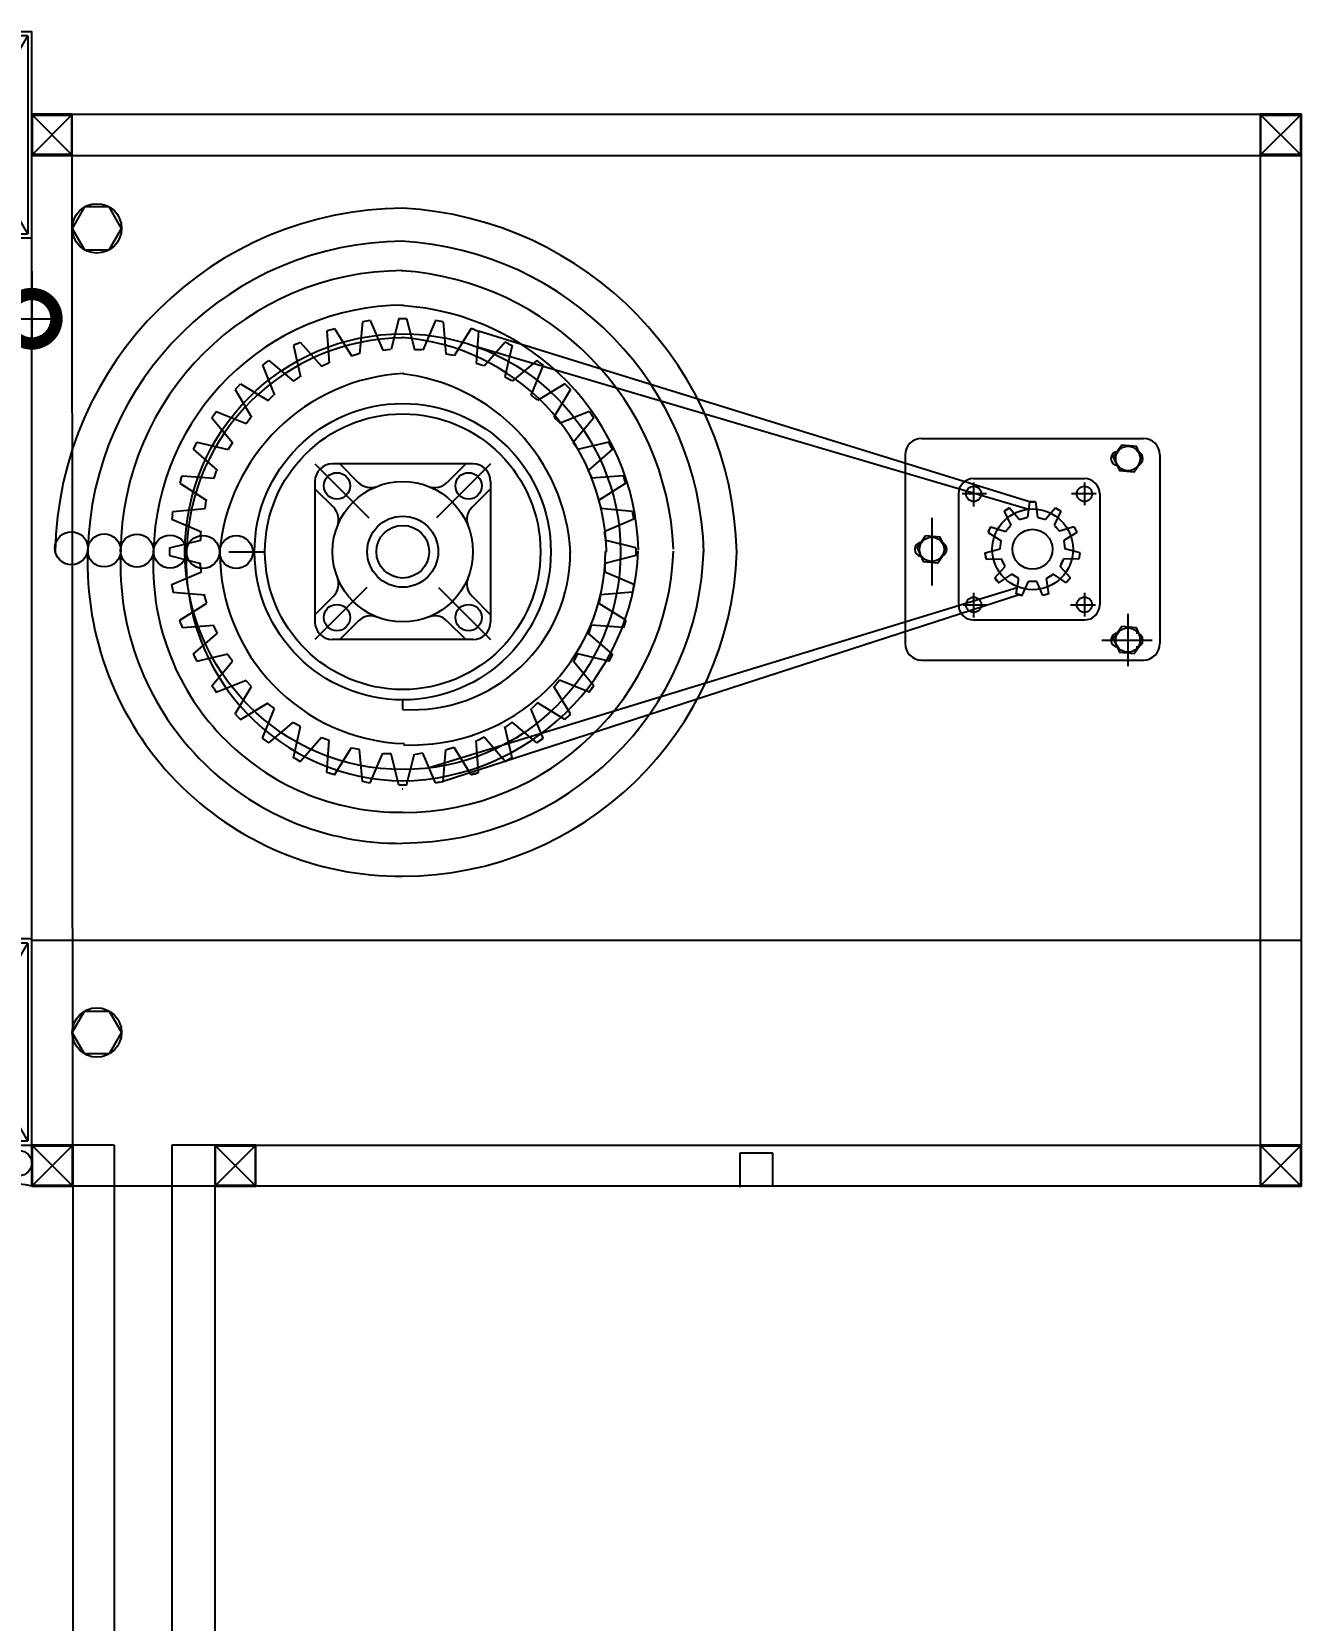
# Model space of a CAD drawing. Header units: millimetres. Extents: x 17311 to 801382, y -242618 to -104888.
# Drawn here: x 495586 to 496356, y -197113 to -196149 of the extents above; entities that cross this region are included whole.
import ezdxf

# ---------------------------------------------------------------- set-up
doc = ezdxf.new("R2010")
doc.units = ezdxf.units.MM
doc.header["$LTSCALE"] = 250
doc.layers.get('Defpoints').update_dxf_attribs({"color": 151})
for name, color, linetype in [('6FIN', 6, 'Continuous'), ('A-ETC-8', 8, 'Continuous'), ('SHEET', 6, 'Continuous'), ('각파이프', 4, 'Continuous')]:
    doc.layers.add(name, color=color, linetype=linetype)
doc.layers.add('NOPLOT', color=191, linetype='Continuous', plot=False)
doc.styles.add('Gdim', font='')
doc.styles.get('Gdim').set_extended_font_data('Dotum')
doc.dimstyles.new('Gdim400', dxfattribs={"dimscale": 400, "dimtxt": 3, "dimasz": 6, "dimexe": 1.5, "dimexo": 2, "dimgap": 1, "dimtad": 1, "dimdec": 0, "dimzin": 0, "dimdsep": 46, "dimlunit": 6, "dimtxsty": 'Gdim', "dimblk": 'XX-SEC-5~8$0$_DotSmall', "dimcen": 1.5, "dimdle": 1.5, "dimclrd": 1, "dimclre": 1, "dimclrt": 256, "dimazin": 0, "dimtfac": 1, "dimtdec": 0, "dimtix": 1, "dimtmove": 2, "dimatfit": 3, "dimldrblk": 'XX-SEC-5~8$0$_DotSmall', "dimfxl": 1, "dimtolj": 1, "dimtzin": 0, "dimlwd": -1, "dimlwe": -1, "dimarcsym": 0})

# ---------------------------------------------------------------- blocks, each defined once
blk = doc.blocks.new('C9e09bf84')
at = {"layer": 'A-ETC-8'}
for p, q in [((23.52, 26), (0, 50)), ((23.52, 50), (0, 26)), ((744.5, 50), (744.5, -574.5)), ((769, 26), (745, 50)), ((769, 50), (745, 26)), ((24.5, -599.5), (24.02, 25.5)), ((24.02, 25.5), (769, 25.5)), ((200.05, -75.39), (198.34, -94.83)), ((204.73, -74.65), (200.05, -75.39)), ((204.73, -74.65), (212.36, -92.61)), ((222.16, -73.28), (217.42, -92.21)), ((222.16, -73.28), (226.89, -73.28)), ((226.89, -73.28), (231.62, -92.21)), ((244.32, -74.65), (236.68, -92.61)), ((248.99, -75.39), (244.32, -74.65)), ((248.99, -75.39), (250.7, -94.83)), ((180.8, -80.21), (178.55, -80.94)), ((178.55, -80.94), (179.9, -100.4)), ((180.8, -80.21), (183.05, -79.48)), ((183.05, -79.48), (193.4, -96.01)), ((265.99, -79.48), (255.64, -96.01)), ((268.24, -80.21), (265.99, -79.48)), ((268.24, -80.21), (270.49, -80.94)), ((270.49, -80.94), (269.14, -100.4)), ((604.63, -184.55), (270.49, -80.94)), ((160.29, -88.7), (158.18, -89.78)), ((158.18, -89.78), (162.56, -108.79)), ((160.29, -88.7), (162.4, -87.63)), ((162.4, -87.63), (175.21, -102.34)), ((193.4, -96.01), (197.9, -94.55)), ((212.36, -92.61), (217.04, -91.87)), ((231.62, -92.21), (236.35, -92.21)), ((250.7, -94.83), (255.38, -95.57)), ((603.47, -188.98), (269.82, -90.67)), ((286.64, -87.63), (273.83, -102.34)), ((290.86, -89.78), (286.48, -108.79)), ((288.75, -88.7), (286.64, -87.63)), ((288.75, -88.7), (290.86, -89.78)), ((141.36, -100.3), (139.45, -101.69)), ((139.45, -101.69), (146.75, -119.79)), ((141.36, -100.3), (143.28, -98.91)), ((143.28, -98.91), (158.23, -111.44)), ((175.21, -102.34), (179.43, -100.2)), ((269.14, -100.4), (273.64, -101.86)), ((305.77, -98.91), (290.81, -111.44)), ((309.6, -101.69), (302.3, -119.79)), ((307.68, -100.3), (305.77, -98.91)), ((307.68, -100.3), (309.6, -101.69)), ((124.48, -114.72), (122.81, -116.39)), ((124.48, -114.72), (126.15, -113.05)), ((126.15, -113.05), (142.88, -123.09)), ((158.23, -111.44), (162.06, -108.66)), ((286.48, -108.79), (290.7, -110.94)), ((322.89, -113.05), (306.16, -123.09)), ((324.56, -114.72), (322.89, -113.05)), ((122.81, -116.39), (132.85, -133.12)), ((142.88, -123.09), (146.23, -119.74)), ((302.3, -119.79), (306.13, -122.57)), ((326.24, -116.39), (316.2, -133.12)), ((108.67, -133.52), (111.45, -129.69)), ((108.67, -133.52), (121.2, -148.47)), ((111.45, -129.69), (129.55, -136.98)), ((129.55, -136.98), (132.33, -133.16)), ((316.2, -133.12), (319.54, -136.47)), ((337.59, -129.69), (319.5, -136.98)), ((340.37, -133.52), (327.84, -148.47)), ((338.98, -131.6), (337.59, -129.69)), ((338.98, -131.6), (340.37, -133.52)), ((99.54, -148.42), (97.39, -152.64)), ((97.39, -152.64), (112.11, -165.45)), ((99.54, -148.42), (118.55, -152.8)), ((121.2, -148.47), (118.55, -152.8)), ((327.84, -148.47), (330.62, -152.3)), ((349.51, -148.42), (330.49, -152.8)), ((351.65, -152.64), (336.94, -165.45)), ((350.58, -150.53), (349.51, -148.42)), ((350.58, -150.53), (351.65, -152.64)), ((539.23, -146.09), (673.79, -146.09)), ((171.29, -161.53), (204.01, -194.25)), ((267.11, -161.53), (181.93, -161.53)), ((186.34, -161.53), (197.55, -172.73)), ((277.76, -161.53), (245.03, -194.25)), ((262.7, -161.53), (251.49, -172.73)), ((529.23, -156.09), (529.23, -270.49)), ((683.79, -156.09), (683.79, -270.49)), ((89.97, -171.04), (89.24, -173.29)), ((89.24, -173.29), (105.78, -183.64)), ((89.97, -171.04), (90.7, -168.79)), ((90.7, -168.79), (110.16, -170.14)), ((110.16, -170.14), (111.62, -165.64)), ((171.29, -172.17), (171.29, -257.35)), ((277.76, -172.17), (277.76, -257.35)), ((336.94, -165.45), (339.09, -169.66)), ((358.35, -168.79), (338.88, -170.14)), ((359.81, -173.29), (343.27, -183.64)), ((358.35, -168.79), (359.81, -173.29)), ((570.81, -170.45), (638.01, -170.45)), ((570.81, -172.85), (570.81, -187.32)), ((638.01, -172.85), (638.01, -186.57)), ((171.29, -176.58), (182.49, -187.79)), ((277.76, -176.58), (266.55, -187.79)), ((561.57, -179.69), (561.57, -246.89)), ((578.54, -179.69), (563.89, -179.69)), ((645.09, -179.69), (630.13, -179.69)), ((647.25, -179.69), (647.25, -246.89)), ((84.78, -192.63), (85.15, -190.29)), ((85.15, -190.29), (104.59, -188.58)), ((104.59, -188.58), (105.33, -183.91)), ((343.27, -183.64), (344.73, -188.14)), ((363.89, -190.29), (344.45, -188.58)), ((364.26, -192.63), (363.89, -190.29)), ((589.39, -190.13), (592.55, -188.1)), ((589.39, -190.13), (593.36, -198.64)), ((592.55, -188.1), (598.54, -195.31)), ((604.63, -184.55), (603.37, -193.86)), ((604.63, -184.55), (608.39, -184.55)), ((608.39, -184.55), (609.52, -193.86)), ((620.46, -188.1), (614.37, -195.24)), ((623.62, -190.13), (619.55, -198.57)), ((620.46, -188.1), (623.62, -190.13)), ((84.78, -192.63), (84.41, -194.97)), ((84.41, -194.97), (102.37, -202.6)), ((364.63, -194.97), (346.67, -202.6)), ((364.26, -192.63), (364.63, -194.97)), ((545.4, -194.17), (545.4, -235.21)), ((579.59, -203.06), (581.15, -199.64)), ((581.15, -199.64), (590.08, -202.47)), ((590.08, -202.47), (593.36, -198.64)), ((598.54, -195.31), (603.37, -193.86)), ((609.52, -193.86), (614.37, -195.24)), ((619.55, -198.57), (622.88, -202.36)), ((631.87, -199.64), (622.88, -202.36)), ((631.87, -199.64), (633.43, -203.06)), ((83.04, -212.4), (101.97, -207.66)), ((101.97, -207.66), (101.97, -202.93)), ((346.67, -202.6), (347.41, -207.27)), ((366, -212.4), (347.07, -207.66)), ((579.59, -203.06), (587.53, -208.07)), ((586.84, -213.07), (587.53, -208.07)), ((633.43, -203.06), (625.44, -207.96)), ((625.44, -207.96), (626.19, -212.95)), ((83.04, -212.4), (83.04, -217.13)), ((83.04, -217.13), (101.97, -221.86)), ((118.96, -214.76), (140.68, -214.76)), ((366, -217.13), (347.07, -221.86)), ((366, -212.4), (366, -217.13)), ((577.79, -215.52), (586.84, -213.07)), ((578.33, -219.24), (577.79, -215.52)), ((578.33, -219.24), (587.72, -219.16)), ((589.84, -223.74), (587.72, -219.16)), ((625.31, -219.04), (623.25, -223.64)), ((634.68, -219.24), (625.31, -219.04)), ((635.22, -215.52), (626.19, -212.95)), ((635.22, -215.52), (634.68, -219.24)), ((84.41, -234.56), (102.37, -226.92)), ((102.37, -226.92), (101.63, -222.25)), ((364.63, -234.56), (346.67, -226.92)), ((347.07, -221.86), (347.07, -226.59)), ((583.56, -230.69), (589.84, -223.74)), ((586.02, -233.53), (583.56, -230.69)), ((586.02, -233.53), (593.88, -228.39)), ((598.14, -231.09), (593.88, -228.39)), ((596.61, -240.33), (598.14, -231.09)), ((619.22, -228.3), (614.99, -231.05)), ((616.41, -240.33), (614.99, -231.05)), ((626.99, -233.53), (619.22, -228.3)), ((629.46, -230.69), (623.25, -223.64)), ((629.46, -230.69), (626.99, -233.53)), ((84.78, -236.89), (84.41, -234.56)), ((84.78, -236.89), (85.15, -239.23)), ((85.15, -239.23), (104.59, -240.94)), ((202.82, -236.46), (171.29, -268)), ((597.23, -236.59), (240.5, -345.89)), ((246.22, -236.46), (277.76, -268)), ((363.89, -239.23), (344.45, -240.94)), ((364.63, -234.56), (363.89, -239.23)), ((570.81, -239.72), (570.81, -254.69)), ((600.21, -241.39), (596.61, -240.33)), ((600.21, -241.39), (604.04, -232.82)), ((609.09, -232.79), (604.04, -232.82)), ((612.8, -241.39), (609.09, -232.79)), ((616.41, -240.33), (612.8, -241.39)), ((638.01, -239.72), (638.01, -253.94)), ((89.24, -256.23), (105.78, -245.88)), ((105.78, -245.88), (104.31, -241.38)), ((182.49, -241.73), (171.29, -252.94)), ((598.39, -240.92), (248.99, -354.13)), ((266.55, -241.73), (277.76, -252.94)), ((359.81, -256.23), (343.27, -245.88)), ((344.45, -240.94), (343.71, -245.62)), ((564.53, -246.89), (578.22, -246.89)), ((629.49, -246.89), (644.78, -246.89)), ((89.97, -258.48), (89.24, -256.23)), ((89.97, -258.48), (90.7, -260.73)), ((90.7, -260.73), (110.16, -259.38)), ((112.11, -264.07), (109.96, -259.86)), ((197.55, -256.79), (186.34, -268)), ((251.49, -256.79), (262.7, -268)), ((338.88, -259.38), (337.42, -263.88)), ((358.35, -260.73), (338.88, -259.38)), ((359.81, -256.23), (358.35, -260.73)), ((570.81, -256.13), (638.01, -256.13)), ((664.37, -252.4), (664.37, -284.21)), ((97.39, -276.88), (112.11, -264.07)), ((267.11, -268), (181.93, -268)), ((351.65, -276.88), (336.94, -264.07)), ((648.6, -268.31), (679.17, -268.31)), ((97.39, -276.88), (99.54, -281.1)), ((99.54, -281.1), (118.55, -276.72)), ((121.2, -281.05), (118.42, -277.22)), ((330.49, -276.72), (328.35, -280.94)), ((349.51, -281.1), (330.49, -276.72)), ((351.65, -276.88), (349.51, -281.1)), ((108.67, -296.01), (121.2, -281.05)), ((340.37, -296.01), (327.84, -281.05)), ((539.23, -280.49), (673.79, -280.49)), ((110.06, -297.92), (108.67, -296.01)), ((110.06, -297.92), (111.45, -299.83)), ((111.45, -299.83), (129.55, -292.54)), ((122.81, -313.13), (132.85, -296.4)), ((132.85, -296.4), (129.5, -293.05)), ((326.24, -313.13), (316.2, -296.4)), ((319.5, -292.54), (316.71, -296.37)), ((337.59, -299.83), (319.5, -292.54)), ((338.98, -297.92), (337.59, -299.83)), ((338.98, -297.92), (340.37, -296.01)), ((126.15, -316.48), (142.88, -306.44)), ((146.75, -309.73), (142.92, -306.95)), ((224.52, -310.4), (224.52, -304.6)), ((306.16, -306.44), (302.81, -309.78)), ((322.89, -316.48), (306.16, -306.44)), ((124.48, -314.8), (122.81, -313.13)), ((124.48, -314.8), (126.15, -316.48)), ((139.45, -327.83), (146.75, -309.73)), ((309.6, -327.83), (302.3, -309.73)), ((324.56, -314.8), (322.89, -316.48)), ((324.56, -314.8), (326.24, -313.13)), ((143.28, -330.61), (158.23, -318.08)), ((158.18, -339.75), (162.56, -320.73)), ((162.56, -320.73), (158.34, -318.58)), ((162.4, -341.89), (175.21, -327.18)), ((273.83, -327.18), (269.62, -329.33)), ((286.64, -341.89), (273.83, -327.18)), ((290.86, -339.75), (286.48, -320.73)), ((290.81, -318.08), (286.98, -320.86)), ((305.77, -330.61), (290.81, -318.08)), ((143.28, -330.61), (139.45, -327.83)), ((179.9, -329.12), (175.4, -327.66)), ((178.55, -348.58), (179.9, -329.12)), ((183.05, -350.05), (193.4, -333.51)), ((198.34, -334.69), (193.67, -333.95)), ((200.05, -354.13), (198.34, -334.69)), ((204.73, -354.87), (212.36, -336.91)), ((236.68, -336.91), (232.01, -337.65)), ((244.32, -354.87), (236.68, -336.91)), ((248.99, -354.13), (250.7, -334.69)), ((255.64, -333.51), (251.14, -334.97)), ((265.99, -350.05), (255.64, -333.51)), ((270.49, -348.58), (269.14, -329.12)), ((309.6, -327.83), (305.77, -330.61)), ((160.29, -340.82), (158.18, -339.75)), ((160.29, -340.82), (162.4, -341.89)), ((217.42, -337.31), (212.69, -337.31)), ((222.16, -356.24), (217.42, -337.31)), ((226.89, -356.24), (231.62, -337.31)), ((290.86, -339.75), (286.64, -341.89)), ((183.05, -350.05), (178.55, -348.58)), ((202.39, -354.5), (200.05, -354.13)), ((202.39, -354.5), (204.73, -354.87)), ((226.89, -356.24), (222.16, -356.24)), ((246.65, -354.5), (244.32, -354.87)), ((246.65, -354.5), (248.99, -354.13)), ((268.24, -349.32), (265.99, -350.05)), ((268.24, -349.32), (270.49, -348.58)), ((769.5, -450.5), (-0.5, -450.5)), ((24, -599), (0, -575)), ((24, -575), (0, -599)), ((24.5, -574.5), (24.5, -5989.5, 0)), ((49.5, -574.5), (24.5, -574.5)), ((49.5, -574.5), (49.5, -5989.5, 0)), ((84.5, -574.5), (84.5, -5989.5, 0)), ((110.5, -574.5), (84.5, -574.5)), ((110.5, -574.5), (110.5, -5989.5, 0)), ((135, -599), (111, -575)), ((135, -575), (111, -599)), ((135.5, -574.5), (769.5, -574.5)), ((769, -599), (745, -575)), ((769, -575), (745, -599)), ((449.02, -579.5), (429.02, -579.5)), ((429.02, -579.5), (429.02, -600)), ((449.02, -599.5), (449.02, -579.5))]:
    blk.add_line(p, q, dxfattribs=at)
at = {"layer": 'A-ETC-8', "elevation": 0}
for points in [[(-0.5, 25.5), (24.02, 25.5), (24.02, 50.5), (-0.5, 50.5)], [(-0.5, 50.5), (769.5, 50.5), (769.5, -599.5), (-0.5, -599.5)], [(0, 50), (23.52, 50), (23.52, 26), (0, 26)], [(744.5, 25.5), (769.5, 25.5), (769.5, 50.5), (744.5, 50.5)], [(745, 50), (769, 50), (769, 26), (745, 26)], [(31.52, -5.7), (24.01, -18.7), (31.52, -31.7), (46.53, -31.7), (54.03, -18.7), (46.53, -5.7)], [(660.61, -150.14), (655.45, -157.47), (659.21, -165.6), (668.14, -166.4), (673.3, -159.07), (669.53, -150.94)], [(541.63, -205.16), (536.47, -212.49), (540.24, -220.62), (549.16, -221.42), (554.32, -214.09), (550.55, -205.96)], [(660.61, -260.18), (655.45, -267.51), (659.21, -275.64), (668.14, -276.44), (673.3, -269.11), (669.53, -260.98)], [(31.52, -519.25), (24.01, -506.25), (31.52, -493.25), (46.53, -493.25), (54.03, -506.25), (46.53, -519.25)], [(-0.5, -599.5), (24.5, -599.5), (24.5, -574.5), (-0.5, -574.5)], [(0, -575), (24, -575), (24, -599), (0, -599)], [(110.5, -599.5), (135.5, -599.5), (135.5, -574.5), (110.5, -574.5)], [(111, -575), (135, -575), (135, -599), (111, -599)], [(744.5, -599.5), (769.5, -599.5), (769.5, -574.5), (744.5, -574.5)], [(745, -575), (769, -575), (769, -599), (745, -599)]]:
    blk.add_lwpolyline(points, close=True, dxfattribs=at)
at = {"layer": 'A-ETC-8'}
for centre, radius in [((39.02, -18.7), 14.97), ((224.52, -214.76), 132.1), ((224.52, -214.76), 89.84), ((224.52, -214.76), 83.55), ((664.37, -158.27), 7.42), ((184.6, -174.83), 7.99), ((224.52, -214.76), 42.59), ((264.45, -174.83), 7.99), ((570.81, -179.69), 4.62), ((638.01, -179.69), 4.62), ((606.62, -213.29), 24.51), ((224.52, -214.76), 21.54), ((224.52, -214.76), 15.97), ((606.51, -213.29), 12.12), ((23.52, -212.65), 10), ((43.43, -214), 10), ((63.33, -214.05), 10), ((83.38, -214.68), 10), ((103.35, -214.85), 10), ((123.58, -214.94), 10), ((545.4, -213.29), 7.42), ((184.6, -254.69), 7.99), ((264.45, -254.69), 7.99), ((570.81, -246.89), 4.62), ((638.01, -246.89), 4.62), ((664.37, -268.31), 7.42), ((39.02, -506.25), 14.97)]:
    blk.add_circle(centre, radius, dxfattribs=at)
for centre, radius, start, end in [((225.62, -218.43), 211.92, 90.26546, 179.00865), ((213.1, -220.29), 214.09, 1.39627, 86.91005), ((225.83, -218.93), 192.41, 90.35325, 178.75981), ((213.08, -220.29), 194.12, 1.5399, 86.81405), ((225.05, -215.98), 171.67, 90.13475, 179.59187), ((211.7, -221.19), 177.25, 2.55478, 86.07523), ((225.7, -217.6), 152.35, 90.37594, 178.93087), ((214.44, -218.46), 153.18, 1.80937, 86.47723), ((225.6, -217.39), 132.28, 90.38794, 178.62316), ((214.19, -218.62), 134.06, 1.53196, 85.89333), ((231.81, -225.29), 118.85, 93.19404, 175.37921), ((210.78, -221.8), 115.71, 3.1568, 83.82826), ((224.52, -214.76), 141.5, 44.04191, 45.95809), ((224.52, -214.76), 141.5, 35.04191, 36.95809), ((224.52, -214.76), 141.5, 26.04191, 27.95809), ((539.23, -156.09), 10, 90, 180), ((658.25, -158.27), 4.2, 90, 270), ((673.79, -156.09), 10, 0, 90), ((181.93, -172.17), 10.65, 90, 180), ((267.11, -172.17), 10.65, 0, 90), ((669.32, -158.27), 4.2, 288.25362, 71.74638), ((205.08, -165.2), 10.65, 225, 291.42182), ((243.97, -165.2), 10.65, 248.57818, 315), ((224.52, -214.76), 141.5, 17.04191, 18.95809), ((570.81, -179.69), 9.24, 90, 180), ((638.01, -179.69), 9.24, 0, 90), ((174.96, -195.32), 10.65, 338.57818, 45), ((274.08, -195.32), 10.65, 135, 201.42182), ((224.52, -214.76), 141.5, 8.04191, 9.95809), ((606.51, -213.29), 28.8, 118.98504, 126.46951), ((606.51, -213.29), 28.8, 86.25776, 93.74224), ((606.51, -213.29), 28.8, 151.71231, 159.19678), ((606.51, -213.29), 19.56, 37.53246, 45.0745), ((539.27, -213.29), 4.2, 90, 270), ((550.34, -213.29), 4.2, 288.25362, 71.74638), ((223.56, -221.36), 190.21, 178.01223, 270.26869), ((222.77, -222.04), 169.54, 177.53919, 270.56855), ((222.78, -223.09), 149.64, 176.81115, 270.65887), ((225.87, -221.1), 132.64, 177.50196, 269.49461), ((229.66, -215.12), 116.08, 179.86949, 267.99663), ((224.35, -208.61), 182.76, 269.97145, 358.63904), ((221.71, -207.98), 145.77, 271.02702, 357.51991), ((223.9, -208.23), 203.34, 270.15446, 358.07031), ((230.48, -214.89), 95.69, 266.43238, 0.07879), ((224.25, -208.35), 164.59, 270.2186, 357.89748), ((229.73, -214.14), 117.82, 267.68005, 359.72442), ((224.52, -214.76), 141.5, 359.04191, 0.95809), ((606.51, -213.29), 28.8, 184.43958, 191.92406), ((606.51, -213.29), 19.56, 332.07792, 339.61995), ((174.96, -234.2), 10.65, 315, 21.42182), ((274.08, -234.2), 10.65, 158.57818, 225), ((606.51, -213.29), 28.8, 217.16685, 224.65133), ((606.51, -213.29), 19.56, 299.35064, 306.89268), ((606.51, -213.29), 28.8, 249.89413, 257.3786), ((570.81, -246.89), 9.24, 180, 270), ((638.01, -246.89), 9.24, 270, 0), ((181.93, -257.35), 10.65, 180, 270), ((205.08, -264.32), 10.65, 68.57818, 135), ((243.97, -264.32), 10.65, 45, 111.42182), ((267.11, -257.35), 10.65, 270, 0), ((224.52, -214.76), 141.5, 341.04191, 342.95809), ((658.25, -268.31), 4.2, 90, 270), ((669.32, -268.31), 4.2, 270, 90), ((224.52, -214.76), 141.5, 332.04191, 333.95809), ((539.23, -270.49), 10, 180, 270), ((673.79, -270.49), 10, 270, 0), ((224.52, -214.76), 141.5, 323.04191, 324.95809), ((224.52, -214.76), 141.5, 314.04191, 315.95809), ((224.52, -214.76), 141.5, 305.04191, 306.95809), ((224.52, -214.76), 141.5, 296.04191, 297.95809), ((224.52, -214.76), 141.5, 278.04191, 279.95809), ((224.52, -214.76), 141.5, 287.04191, 288.95809), ((224.52, -175), 183.6, 269.86242, 270)]:
    blk.add_arc(centre, radius, start, end, dxfattribs=at)
blk = doc.blocks.new('C632c858f')
at = {"layer": 'A-ETC-8'}
blk.add_arc((-2.84, 0), 24.04, 341.82483, 18.17517, dxfattribs=at)
blk.add_ellipse((34.03, 0), major_axis=(7.59, 0), ratio=0.987937, dxfattribs=at)
blk = doc.blocks.new('XX-SEC-5~8$0$_DotSmall')
at = {"color": 0, "linetype": 'ByBlock', "const_width": 0.5}
blk.add_lwpolyline([(-0.0625, 0, 1), (0.0625, 0, 1)], format="xyb", close=True, dxfattribs=at)
blk = doc.blocks.new('*D176')
at = {"layer": 'Defpoints', "color": 0, "transparency": 16777216}
for p in [(495510.66, -196274.48), (495585.66, -196274.55), (495585.66, -196323.48)]:
    blk.add_point(p, dxfattribs=at)
at = {"layer": 'NOPLOT', "color": 1, "transparency": 16777216}
for p, q in [((495510.66, -196294.48), (495510.66, -196338.48)), ((495585.66, -196294.55), (495585.66, -196338.48)), ((495495.66, -196323.48), (495600.66, -196323.48))]:
    blk.add_line(p, q, dxfattribs=at)
at = {"layer": 'NOPLOT', "color": 1, "transparency": 16777216, "xscale": 60, "yscale": 60, "zscale": 60, "rotation": 180}
blk.add_blockref('XX-SEC-5~8$0$_DotSmall', (495510.66, -196323.48), dxfattribs=at)
at = {"layer": 'NOPLOT', "color": 1, "transparency": 16777216, "xscale": 60, "yscale": 60, "zscale": 60}
blk.add_blockref('XX-SEC-5~8$0$_DotSmall', (495585.66, -196323.48), dxfattribs=at)
at = {"layer": 'NOPLOT', "transparency": 16777216, "insert": (495548.16, -196298.46), "char_height": 30, "attachment_point": 5, "style": 'Gdim'}
blk.add_mtext('\\A1;75', dxfattribs=at)
blk = doc.blocks.new('A$C3312e4fb')
at = {"layer": '6FIN'}
blk.add_lwpolyline([(125, -75), (125, 0), (0, 0), (0, -75)], close=True, dxfattribs=at)
at = {"layer": 'SHEET', "color": 8}
for p, q in [((2.5, -72.49), (122.49, -2.5)), ((2.51, -2.5), (122.5, -72.49))]:
    blk.add_line(p, q, dxfattribs=at)
blk.add_lwpolyline([(2.3, -72), (2.3, -3, -0.414214), (3, -2.3), (122, -2.3, -0.414214), (122.7, -3), (122.7, -72, -0.414214), (122, -72.7), (3, -72.7, -0.414214)], format="xyb", close=True, dxfattribs=at)

msp = doc.modelspace()

# ---------------------------------------------------------------- block references
at = {"layer": 'A-ETC-8'}
msp.add_blockref('C9e09bf84', (495586.16, -196249.98), dxfattribs=at)
at = {"layer": 'A-ETC-8', "rotation": 90}
msp.add_blockref('C632c858f', (495578.16, -196869.48), dxfattribs=at)
at = {"layer": '각파이프', "rotation": 270}
for p in [(495585.66, -196149.48), (495585.66, -196699.48)]:
    msp.add_blockref('A$C3312e4fb', p, dxfattribs=at)

# ---------------------------------------------------------------- dimensions: what is measured, and where the dimension line sits
at = {"layer": 'NOPLOT'}
dim = msp.add_linear_dim(base=(495585.66, -196323.48), p1=(495510.66, -196274.48), p2=(495585.66, -196274.55), dimstyle='Gdim400', override={"dimscale": 10, "dimtxsty": 'Gdim', "dimfxl": 2, "dimarcsym": 1}, dxfattribs=at)
dim.commit()
dim.dimension.update_dxf_attribs({"geometry": '*D176', "text_midpoint": (495548.16, -196298.46)})

doc.saveas('drawing.dxf')
